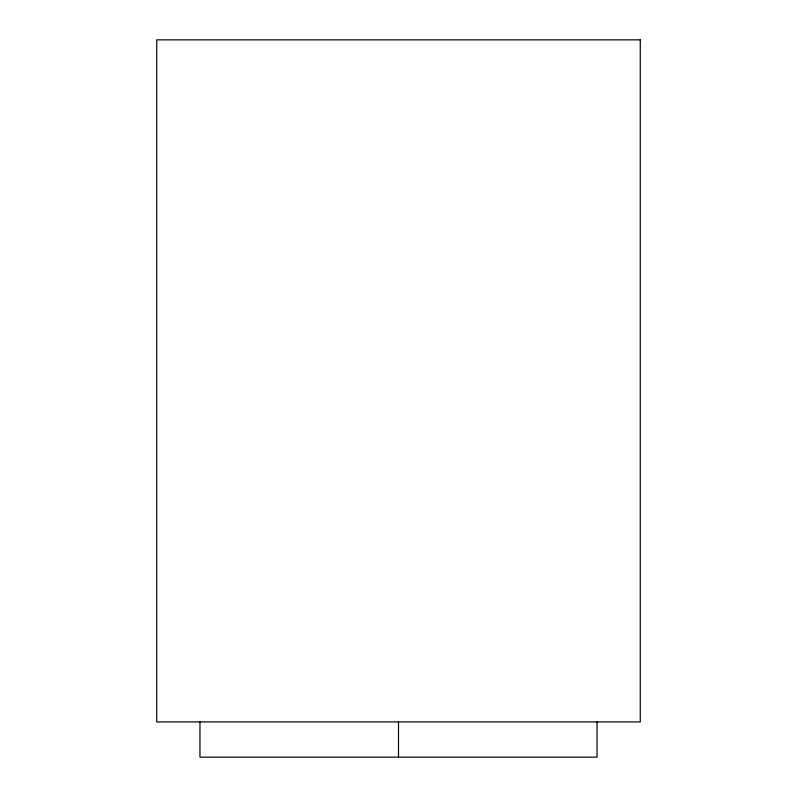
<?xml version="1.0" encoding="UTF-8"?>
<svg xmlns="http://www.w3.org/2000/svg" width="797" height="797" viewBox="0 0 797 797"><rect width="100%" height="100%" fill="white"/><g stroke="black" fill="none" stroke-linecap="round" stroke-linejoin="round"><path stroke-width="1.2" d="M597.043 721.923L597.043 757.15L199.957 757.15L199.957 721.923M398.5 721.923L398.5 757.15M640.27 39.85L156.73 39.85L156.73 721.923L640.27 721.923L640.27 39.85"/></g></svg>
